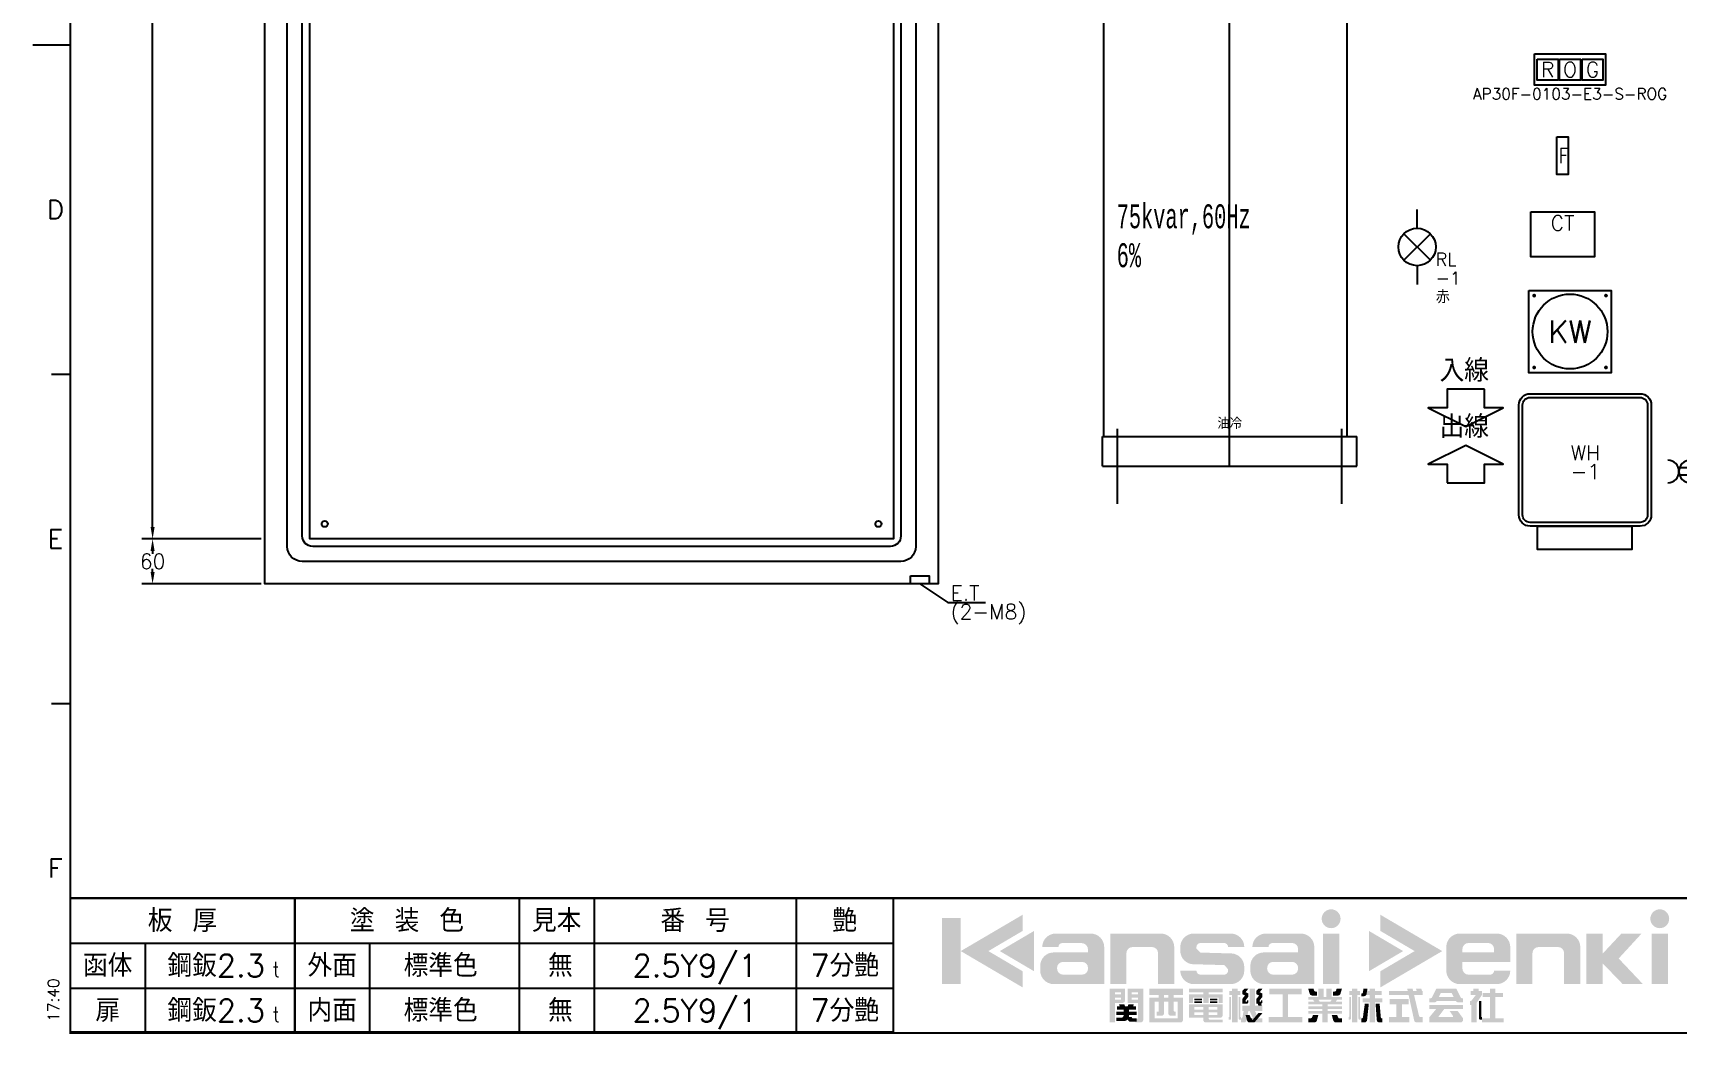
# Model space of a CAD drawing. Extents: x 150 to 4002, y -2 to 2690.
# Drawn here: x 150 to 2348, y -2 to 1336 of the extents above; entities that cross this region are included whole.
import ezdxf
from ezdxf.enums import TextEntityAlignment as Align
from ezdxf.lldxf.tags import DXFTag

# ---------------------------------------------------------------- set-up
doc = ezdxf.new("R2010")
doc.units = 0
doc.header["$LTSCALE"] = 55
for name, color, linetype in [('S1', 4, 'Continuous'), ('SHEET', 4, 'Continuous'), ('ZOKU1', 3, 'Continuous')]:
    doc.layers.add(name, color=color, linetype=linetype)
doc.styles.add('H2', font='TXT', dxfattribs={"height": 20, "bigfont": 'BIGFONT'})
doc.styles.add('M0', font='TXT', dxfattribs={"bigfont": 'BIGFONT'})
doc.styles.get("Standard").update_dxf_attribs({"font": 'TXT', "height": 40, "bigfont": 'BIGFONT'})
doc.styles.add('STANDARD1', font='MONOTXT', dxfattribs={"bigfont": 'BIGFONT'})
tags = doc.linetypes.add('DASHDOT', pattern=[25.4, 12.7, -6.35, 0, -6.35]).pattern_tags.tags
tags[10:11] = [DXFTag(74, 4), DXFTag(75, 0), DXFTag(340, '0'), DXFTag(46, 1.0), DXFTag(50, 0.0), DXFTag(44, 0.0), DXFTag(45, 0.0)]
tags[8:9] = [DXFTag(74, 4), DXFTag(75, 0), DXFTag(340, '0'), DXFTag(46, 1.0), DXFTag(50, 0.0), DXFTag(44, 0.0), DXFTag(45, 0.0)]
tags[6:7] = [DXFTag(74, 4), DXFTag(75, 0), DXFTag(340, '0'), DXFTag(46, 1.0), DXFTag(50, 0.0), DXFTag(44, 0.0), DXFTag(45, 0.0)]
tags[4:5] = [DXFTag(74, 4), DXFTag(75, 0), DXFTag(340, '0'), DXFTag(46, 1.0), DXFTag(50, 0.0), DXFTag(44, 0.0), DXFTag(45, 0.0)]
tags = doc.linetypes.add('DASHED', pattern=[0.4, 0.2, -0.2]).pattern_tags.tags
tags[6:7] = [DXFTag(74, 4), DXFTag(75, 0), DXFTag(340, '0'), DXFTag(46, 1.0), DXFTag(50, 0.0), DXFTag(44, 0.0), DXFTag(45, 0.0)]
tags[4:5] = [DXFTag(74, 4), DXFTag(75, 0), DXFTag(340, '0'), DXFTag(46, 1.0), DXFTag(50, 0.0), DXFTag(44, 0.0), DXFTag(45, 0.0)]
doc.dimstyles.get("Standard").update_dxf_attribs({"dimscale": 80, "dimtxt": 0.25, "dimasz": 0.2, "dimexe": 0.18, "dimexo": 0.0625, "dimgap": 0, "dimtad": 0, "dimtih": 1, "dimtoh": 1, "dimdec": 0, "dimzin": 0, "dimdsep": 46, "dimtxsty": 'Standard', "dimcen": 0.09, "dimclrt": 2, "dimadec": 0, "dimazin": 0, "dimtfac": 1, "dimtdec": 0, "dimtofl": 0, "dimtmove": 2, "dimatfit": 3, "dimfxl": 1, "dimtolj": 1, "dimtzin": 0, "dimarcsym": 0})

# ---------------------------------------------------------------- blocks, each defined once
blk = doc.blocks.new('A3W')
at = {"layer": 'SHEET', "color": 3, "linetype": 'Continuous', "style": 'M0'}
for tag, height, p in [('ZW7', 25, (2650, 135)), ('ZW4', 30, (2975, 135)), ('ZW8', 30, (2650, 75)), ('ZW5', 30, (2975, 75)), ('ZW6', 30, (2975, 15)), ('ZW9', 20, (2650, 15))]:
    blk.add_attdef(tag, text='', height=height, dxfattribs=at).set_placement(p, align=Align.CENTER)
for tag, p, height in [('ZW1', (3220, 135), 30), ('ZW2', (3220, 75), 30), ('ZW3', (3220, 15), 30), ('ZW10', (3815, 15), 25), ('ZW11', (3915, 15), 25)]:
    blk.add_attdef(tag, p, '', height=height, dxfattribs=at)
blk.add_attdef('ZW12', (185, 15), '', height=15, rotation=90, dxfattribs=at)
blk = doc.blocks.new('KD-ROGO')
at = {"layer": 'SHEET', "linetype": 'Continuous'}
h = blk.add_hatch(color=171, dxfattribs=at)
h.paths.add_polyline_path([(27, 138), (27, 63), (51, 63), (51, 138)])
edge = h.paths.add_edge_path()
edge.add_arc((39, 160), 14, 0, 360)
h = blk.add_hatch(color=171, dxfattribs=at)
h.paths.add_polyline_path([(515, 138), (515, 63), (539, 63), (539, 138)])
edge = h.paths.add_edge_path()
edge.add_arc((527, 160), 14, 0, 360)
for color, points in [(171, [(-539, 161), (-511, 161), (-511, 63), (-539, 63)]), (171, [(-419, 166), (-419, 142), (-470, 112), (-419, 82), (-419, 58), (-511, 112)]), (171, [(112, 166), (112, 142), (163, 112), (112, 82), (112, 58), (204, 112)]), (171, [(418, 138), (442, 138), (442, 108), (470, 138), (500, 138), (466, 101), (502, 63), (472, 63), (442, 94), (442, 63), (418, 63)]), (40, [(-172, 56), (-122, 56), (-122, 51), (-143, 51), (-143, 48), (-122, 48), (-122, 35), (-128, 35), (-128, 43), (-143, 43), (-143, 35), (-151, 35), (-151, 43), (-166, 43), (-166, 35), (-172, 35), (-172, 48), (-151, 48), (-151, 51), (-172, 51)]), (40, [(-108, 56), (-100, 56), (-100, 53), (-96, 53), (-96, 47), (-100, 47), (-100, 6), (-108, 6), (-108, 47), (-112, 47), (-112, 53), (-108, 53)]), (40, [(-5, 56), (-5, 48), (-25, 48), (-25, 14), (-4, 14), (-4, 6), (-54, 6), (-54, 14), (-33, 14), (-33, 48), (-53, 48), (-53, 56)]), (40, [(70, 56), (78, 56), (78, 53), (82, 53), (82, 47), (78, 47), (78, 6), (70, 6), (70, 47), (66, 47), (66, 53), (70, 53)]), (40, [(96, 56), (104, 56), (104, 53), (114, 53), (114, 47), (104, 47), (104, 42), (115, 42), (115, 36), (104, 36), (104, 6), (96, 6), (96, 36), (86, 36), (86, 42), (96, 42), (96, 47), (87, 47), (87, 53), (96, 53)]), (40, [(125, 53), (166, 53), (165, 56), (173, 56), (174, 53), (175, 53), (175, 47), (125, 47)]), (40, [(250, 56), (258, 56), (258, 53), (263, 53), (263, 47), (255, 35), (255, 6), (247, 6), (247, 32), (245, 32), (245, 38), (247, 38), (254, 47), (246, 47), (246, 53), (250, 53)]), (40, [(275, 56), (283, 56), (283, 50), (294, 50), (294, 44), (283, 44), (283, 12), (295, 12), (295, 6), (263, 6), (263, 12), (275, 12), (275, 44), (264, 44), (264, 50), (275, 50)]), (40, [(-276, 33), (-275, 30), (-279, 30), (-279, 25), (-269, 25), (-269, 22), (-280, 22), (-280, 17), (-269, 17, -0.414214), (-273, 13), (-280, 13), (-280, 8), (-269, 8, 0.414214), (-261, 16), (-261, 17), (-250, 17), (-250, 22), (-261, 22), (-261, 25), (-251, 25), (-251, 30), (-255, 30), (-254, 33), (-262, 33), (-263, 30), (-267, 30), (-268, 33)]), (40, [(-70, 34), (-65, 34), (-64, 31), (-69, 31)]), (40, [(154, 41), (154, 33), (144, 33), (144, 14), (155, 14), (155, 6), (125, 6), (125, 14), (136, 14), (136, 33), (126, 33), (126, 41)]), (40, [(194, 44), (226, 44), (226, 38), (194, 38)]), (40, [(-265, 14), (-262.2, 9, 0.269143), (-258.7, 7), (-250, 7), (-250, 12), (-255, 12, -0.414214), (-257, 14)]), (40, [(-63, 20), (-75, 6), (-81, 6), (-69, 20)])]:
    blk.add_hatch(color=color, dxfattribs=at).paths.add_polyline_path(points)
h = blk.add_hatch(color=171, dxfattribs=at)
edge = h.paths.add_edge_path()
edge.add_arc((-370, 118), 20, 90, 180, ccw=False)
edge.add_line((-370, 138), (-318, 138))
edge.add_arc((-318, 118), 20, 0, 90, ccw=False)
edge.add_line((-298, 118), (-298, 63))
edge.add_line((-298, 63), (-373, 63))
edge.add_arc((-373, 83), 20, 180, 270, ccw=False)
edge.add_line((-393, 83), (-393, 90))
edge.add_arc((-373, 90), 20, 90, 180, ccw=False)
edge.add_line((-373, 110), (-322, 110))
edge.add_line((-322, 110), (-322, 114))
edge.add_arc((-332, 114), 10, 0, 90)
edge.add_line((-332, 124), (-360, 124))
edge.add_arc((-360, 118), 6, 90, 180)
edge.add_line((-366, 118), (-390, 118))
edge = h.paths.add_edge_path(flags=16)
edge.add_line((-368, 87), (-368, 86))
edge.add_arc((-359, 86), 9, 180, 270)
edge.add_line((-359, 77), (-331, 77))
edge.add_arc((-331, 86), 9, 270, 360)
edge.add_line((-322, 86), (-322, 87))
edge.add_arc((-331, 87), 9, 0, 90)
edge.add_line((-331, 96), (-359, 96))
edge.add_arc((-359, 87), 9, 90, 180)
h = blk.add_hatch(color=171, dxfattribs=at)
edge = h.paths.add_edge_path()
edge.add_line((-289, 138), (-214, 138))
edge.add_arc((-214, 118), 20, 0, 90, ccw=False)
edge.add_line((-194, 118), (-194, 63))
edge.add_line((-194, 63), (-218, 63))
edge.add_line((-218, 63), (-218, 109))
edge.add_arc((-227, 109), 9, 0, 90)
edge.add_line((-227, 118), (-256, 118))
edge.add_arc((-256, 109), 9, 90, 180)
edge.add_line((-265, 109), (-265, 63))
edge.add_line((-265, 63), (-289, 63))
edge.add_line((-289, 63), (-289, 138))
h = blk.add_hatch(color=171, dxfattribs=at)
edge = h.paths.add_edge_path()
edge.add_line((-110, 138), (-165, 138))
edge.add_arc((-165, 118), 20, 90, 180)
edge.add_line((-185, 118), (-185, 112.4))
edge.add_arc((-165, 112.4), 20, 180, 268.3865)
edge.add_line((-165.6, 92.5), (-119.8, 91.2))
edge.add_arc((-120, 85.2), 6, 0, 88.3865, ccw=False)
edge.add_line((-114, 85.2), (-114, 83))
edge.add_arc((-120, 83), 6, 270, 360, ccw=False)
edge.add_line((-120, 77), (-155, 77))
edge.add_arc((-155, 83), 6, 180, 270, ccw=False)
edge.add_line((-161, 83), (-185, 83))
edge.add_arc((-165, 83), 20, 180, 270)
edge.add_line((-165, 63), (-110, 63))
edge.add_arc((-110, 83), 20, 270, 360)
edge.add_line((-90, 83), (-90, 88.6))
edge.add_arc((-110, 88.6), 20, 0, 88.3865)
edge.add_line((-109.4, 108.5), (-155.2, 109.8))
edge.add_arc((-155, 115.8), 6, 180, 268.3865, ccw=False)
edge.add_line((-161, 115.8), (-161, 118))
edge.add_arc((-155, 118), 6, 90, 180, ccw=False)
edge.add_line((-155, 124), (-120, 124))
edge.add_arc((-120, 118), 6, 0, 90, ccw=False)
edge.add_line((-114, 118), (-90, 118))
edge.add_arc((-110, 118), 20, 0, 90)
h = blk.add_hatch(color=171, dxfattribs=at)
edge = h.paths.add_edge_path()
edge.add_arc((-58, 118), 20, 90, 180, ccw=False)
edge.add_line((-58, 138), (-6, 138))
edge.add_arc((-6, 118), 20, 0, 90, ccw=False)
edge.add_line((14, 118), (14, 63))
edge.add_line((14, 63), (-61, 63))
edge.add_arc((-61, 83), 20, 180, 270, ccw=False)
edge.add_line((-81, 83), (-81, 90))
edge.add_arc((-61, 90), 20, 90, 180, ccw=False)
edge.add_line((-61, 110), (-10, 110))
edge.add_line((-10, 110), (-10, 115))
edge.add_arc((-19, 115), 9, 0, 90)
edge.add_line((-19, 124), (-48, 124))
edge.add_arc((-48, 118), 6, 90, 180)
edge.add_line((-54, 118), (-78, 118))
edge = h.paths.add_edge_path(flags=16)
edge.add_line((-56, 87), (-56, 86))
edge.add_arc((-47, 86), 9, 180, 270)
edge.add_line((-47, 77), (-19, 77))
edge.add_arc((-19, 86), 9, 270, 360)
edge.add_line((-10, 86), (-10, 87))
edge.add_arc((-19, 87), 9, 0, 90)
edge.add_line((-19, 96), (-47, 96))
edge.add_arc((-47, 87), 9, 90, 180)
h = blk.add_hatch(color=171, dxfattribs=at)
edge = h.paths.add_edge_path()
edge.add_arc((285, 83), 20, 270, 360, ccw=False)
edge.add_line((285, 63), (230, 63))
edge.add_arc((230, 83), 20, 180, 270, ccw=False)
edge.add_line((210, 83), (210, 118))
edge.add_arc((230, 118), 20, 90, 180, ccw=False)
edge.add_line((230, 138), (285, 138))
edge.add_arc((285, 118), 20, 0, 90, ccw=False)
edge.add_line((305, 118), (305, 96))
edge.add_line((305, 96), (234, 96))
edge.add_line((234, 96), (234, 86))
edge.add_arc((243, 86), 9, 180, 270)
edge.add_line((243, 77), (275, 77))
edge.add_arc((275, 83), 6, 270, 360)
edge.add_line((281, 83), (305, 83))
edge = h.paths.add_edge_path(flags=16)
edge.add_line((281, 110), (281, 115))
edge.add_arc((272, 115), 9, 0, 90)
edge.add_line((272, 124), (243, 124))
edge.add_arc((243, 115), 9, 90, 180)
edge.add_line((234, 115), (234, 110))
edge.add_line((234, 110), (281, 110))
h = blk.add_hatch(color=171, dxfattribs=at)
edge = h.paths.add_edge_path()
edge.add_line((314, 138), (389, 138))
edge.add_arc((389, 118), 20, 0, 90, ccw=False)
edge.add_line((409, 118), (409, 63))
edge.add_line((409, 63), (385, 63))
edge.add_line((385, 63), (385, 109))
edge.add_arc((376, 109), 9, 0, 90)
edge.add_line((376, 118), (347, 118))
edge.add_arc((347, 109), 9, 90, 180)
edge.add_line((338, 109), (338, 63))
edge.add_line((338, 63), (314, 63))
edge.add_line((314, 63), (314, 138))
h = blk.add_hatch(color=40, dxfattribs=at)
h.paths.add_polyline_path([(-273, 51), (-273, 48), (-282, 48), (-282, 51)], flags=16)
h.paths.add_polyline_path([(-273, 43), (-273, 40), (-282, 40), (-282, 43)], flags=16)
edge = h.paths.add_edge_path()
edge.add_line((-290, 56), (-290, 6))
edge.add_line((-290, 6), (-282, 6))
edge.add_line((-282, 6), (-282, 35))
edge.add_line((-282, 35), (-271, 35))
edge.add_arc((-271, 39), 4, 270, 360)
edge.add_line((-267, 39), (-267, 56))
edge.add_line((-267, 56), (-290, 56))
h = blk.add_hatch(color=40, dxfattribs=at)
h.paths.add_polyline_path([(-257, 43), (-257, 40), (-248, 40), (-248, 43)], flags=16)
h.paths.add_polyline_path([(-257, 51), (-257, 48), (-248, 48), (-248, 51)], flags=16)
edge = h.paths.add_edge_path()
edge.add_line((-240, 56), (-240, 10))
edge.add_arc((-244, 10), 4, 270, 360, ccw=False)
edge.add_line((-244, 6), (-252, 6))
edge.add_line((-252, 6), (-252, 11))
edge.add_line((-252, 11), (-250, 11))
edge.add_arc((-250, 13), 2, 270, 360)
edge.add_line((-248, 13), (-248, 35))
edge.add_line((-248, 35), (-263, 35))
edge.add_line((-263, 35), (-263, 56))
edge.add_line((-263, 56), (-240, 56))
h = blk.add_hatch(color=40, dxfattribs=at)
edge = h.paths.add_edge_path(flags=16)
edge.add_line((-217, 37), (-217, 22))
edge.add_line((-217, 22), (-220, 22))
edge.add_line((-220, 22), (-220, 16))
edge.add_line((-220, 16), (-213, 16))
edge.add_arc((-213, 20), 4, 270, 360)
edge.add_line((-209, 20), (-209, 37))
edge.add_line((-209, 37), (-203, 37))
edge.add_line((-203, 37), (-203, 20))
edge.add_arc((-199, 20), 4, 180, 270)
edge.add_line((-199, 16), (-192, 16))
edge.add_line((-192, 16), (-192, 22))
edge.add_line((-192, 22), (-193, 22))
edge.add_arc((-193, 24), 2, 180, 270, ccw=False)
edge.add_line((-195, 24), (-195, 37))
edge.add_line((-195, 37), (-189, 37))
edge.add_line((-189, 37), (-189, 12))
edge.add_line((-189, 12), (-223, 12))
edge.add_line((-223, 12), (-223, 37))
edge.add_line((-223, 37), (-217, 37))
edge = h.paths.add_edge_path()
edge.add_line((-231, 56), (-181, 56))
edge.add_line((-181, 56), (-181, 47))
edge.add_line((-181, 47), (-195, 47))
edge.add_line((-195, 47), (-195, 43))
edge.add_line((-195, 43), (-181, 43))
edge.add_line((-181, 43), (-181, 10))
edge.add_arc((-185, 10), 4, 270, 360, ccw=False)
edge.add_line((-185, 6), (-231, 6))
edge.add_line((-231, 6), (-231, 43))
edge.add_line((-231, 43), (-217, 43))
edge.add_line((-217, 43), (-217, 47))
edge.add_line((-217, 47), (-231, 47))
edge.add_line((-231, 47), (-231, 56))
h.paths.add_polyline_path([(-209, 47), (-203, 47), (-203, 43), (-209, 43)], flags=17)
h = blk.add_hatch(color=40, dxfattribs=at)
edge = h.paths.add_edge_path()
edge.add_line((-74, 56), (-74, 31))
edge.add_line((-74, 31), (-63, 31))
edge.add_line((-63, 31), (-63, 23))
edge.add_line((-63, 23), (-74, 23))
edge.add_line((-74, 23), (-69.5, 13.2))
edge.add_arc((-67.7, 14), 2, 204.444, 270)
edge.add_line((-67.7, 12), (-63, 12))
edge.add_line((-63, 12), (-63, 6))
edge.add_line((-63, 6), (-71.5, 6))
edge.add_arc((-71.5, 10), 4, 205.2011, 270, ccw=False)
edge.add_line((-75.1, 8.3), (-82, 23))
edge.add_line((-82, 23), (-84, 23))
edge.add_line((-84, 23), (-86.4, 9.3))
edge.add_arc((-90.4, 10), 4, 270, 349.992, ccw=False)
edge.add_line((-90.4, 6), (-95, 6))
edge.add_line((-95, 6), (-95, 12))
edge.add_line((-95, 12), (-94.7, 12))
edge.add_arc((-94.7, 14), 2, 270, 349.6952)
edge.add_line((-92.7, 13.6), (-91, 23))
edge.add_line((-91, 23), (-93, 23))
edge.add_line((-93, 23), (-93, 31))
edge.add_line((-93, 31), (-82, 31))
edge.add_line((-82, 31), (-82, 56))
edge.add_line((-82, 56), (-74, 56))
h = blk.add_hatch(color=40, dxfattribs=at)
edge = h.paths.add_edge_path()
edge.add_line((-90, 56), (-93, 53))
edge.add_line((-93, 53), (-93, 48))
edge.add_line((-93, 48), (-89, 46))
edge.add_line((-89, 46), (-93, 41))
edge.add_line((-93, 41), (-93, 34))
edge.add_line((-93, 34), (-86, 34))
edge.add_arc((-86, 36), 2, 270, 360)
edge.add_line((-84, 36), (-84, 39))
edge.add_line((-84, 39), (-86, 39))
edge.add_line((-86, 39), (-86, 37))
edge.add_line((-86, 37), (-88, 37))
edge.add_line((-88, 37), (-88, 39))
edge.add_line((-88, 39), (-84, 44))
edge.add_line((-84, 44), (-84, 49))
edge.add_line((-84, 49), (-88, 51))
edge.add_line((-88, 51), (-84, 56))
edge.add_line((-84, 56), (-90, 56))
h = blk.add_hatch(color=40, dxfattribs=at)
edge = h.paths.add_edge_path()
edge.add_line((-69, 56), (-72, 53))
edge.add_line((-72, 53), (-72, 48))
edge.add_line((-72, 48), (-68, 46))
edge.add_line((-68, 46), (-72, 41))
edge.add_line((-72, 41), (-72, 34))
edge.add_line((-72, 34), (-65, 34))
edge.add_arc((-65, 36), 2, 270, 360)
edge.add_line((-63, 36), (-63, 39))
edge.add_line((-63, 39), (-65, 39))
edge.add_line((-65, 39), (-65, 37))
edge.add_line((-65, 37), (-67, 37))
edge.add_line((-67, 37), (-67, 39))
edge.add_line((-67, 39), (-63, 44))
edge.add_line((-63, 44), (-63, 49))
edge.add_line((-63, 49), (-67, 51))
edge.add_line((-67, 51), (-63, 56))
edge.add_line((-63, 56), (-69, 56))
h = blk.add_hatch(color=40, dxfattribs=at)
h.paths.add_polyline_path([(20, 40), (40, 40), (38, 37), (22, 37)], flags=17)
h.paths.add_polyline_path([(32, 56), (40, 56), (40, 44), (55, 44), (55, 40), (48, 40), (46, 37), (55, 37), (55, 33), (34, 33), (34, 30), (55, 30), (55, 26), (34, 26), (34, 23), (55, 23), (55, 19), (34, 19), (34, 6), (26, 6), (26, 19), (5, 19), (5, 23), (26, 23), (26, 26), (5, 26), (5, 30), (26, 30), (26, 33), (5, 33), (5, 37), (14, 37), (12, 40), (5, 40), (5, 44), (20, 44), (20, 56), (28, 56), (28, 44), (32, 44)])
h = blk.add_hatch(color=40, dxfattribs=at)
edge = h.paths.add_edge_path()
edge.add_line((5, 56), (7.1, 48.9))
edge.add_arc((11, 50), 4, 196.6992, 270)
edge.add_line((11, 46), (18, 46))
edge.add_line((18, 46), (18, 52))
edge.add_line((18, 52), (15.6, 52))
edge.add_arc((15.6, 54), 2, 194.0362, 270, ccw=False)
edge.add_line((13.6, 53.5), (13, 56))
edge.add_line((13, 56), (5, 56))
h = blk.add_hatch(color=40, dxfattribs=at)
edge = h.paths.add_edge_path()
edge.add_line((55, 56), (52.9, 48.9))
edge.add_arc((49, 50), 4, 270, 343.3008, ccw=False)
edge.add_line((49, 46), (42, 46))
edge.add_line((42, 46), (42, 52))
edge.add_line((42, 52), (44.4, 52))
edge.add_arc((44.4, 54), 2, 270, 345.9638)
edge.add_line((46.4, 53.5), (47, 56))
edge.add_line((47, 56), (55, 56))
h = blk.add_hatch(color=40, dxfattribs=at)
edge = h.paths.add_edge_path()
edge.add_line((87, 56), (93, 56))
edge.add_line((93, 56), (91.6, 48.3))
edge.add_arc((87.7, 49), 4, 270, 349.6952, ccw=False)
edge.add_line((87.7, 45), (84, 45))
edge.add_line((84, 45), (84, 49))
edge.add_line((84, 49), (84.3, 49))
edge.add_arc((84.3, 51), 2, 270, 351.8699)
edge.add_line((86.2, 50.7), (87, 56))
h = blk.add_hatch(color=40, dxfattribs=at)
edge = h.paths.add_edge_path()
edge.add_line((152, 56), (160, 56))
edge.add_line((160, 56), (169.6, 15.5))
edge.add_arc((171.6, 16), 2, 193.3925, 270)
edge.add_line((171.6, 14), (175, 14))
edge.add_line((175, 14), (175, 6))
edge.add_line((175, 6), (166.2, 6))
edge.add_arc((166.2, 10), 4, 192.4074, 270, ccw=False)
edge.add_line((162.3, 9.1), (152, 56))
h = blk.add_hatch(color=40, dxfattribs=at)
edge = h.paths.add_edge_path()
edge.add_line((195, 56), (225, 56))
edge.add_line((225, 56), (231.4, 43.1))
edge.add_arc((233.2, 44), 2, 206.5651, 270)
edge.add_line((233.2, 42), (235, 42))
edge.add_line((235, 42), (235, 36))
edge.add_line((235, 36), (227.5, 36))
edge.add_arc((227.5, 40), 4, 206.5651, 270, ccw=False)
edge.add_line((223.9, 38.2), (218, 50))
edge.add_line((218, 50), (202, 50))
edge.add_line((202, 50), (196.1, 38.2))
edge.add_arc((192.5, 40), 4, 270, 333.4349, ccw=False)
edge.add_line((192.5, 36), (185, 36))
edge.add_line((185, 36), (185, 42))
edge.add_line((185, 42), (186.8, 42))
edge.add_arc((186.8, 44), 2, 270, 333.4349)
edge.add_line((188.6, 43.1), (195, 56))
h = blk.add_hatch(color=40, dxfattribs=at)
h.paths.add_polyline_path([(-164, 17), (-164, 21), (-151, 21), (-151, 17)], flags=16)
h.paths.add_polyline_path([(-130, 17), (-130, 21), (-143, 21), (-143, 17)], flags=16)
edge = h.paths.add_edge_path()
edge.add_line((-172, 33), (-122, 33))
edge.add_line((-122, 33), (-122, 17))
edge.add_arc((-126, 17), 4, 270, 360, ccw=False)
edge.add_line((-126, 13), (-143, 13))
edge.add_line((-143, 13), (-143, 12))
edge.add_arc((-141, 12), 2, 180, 270)
edge.add_line((-141, 10), (-122, 10))
edge.add_line((-122, 10), (-122, 6))
edge.add_line((-122, 6), (-147, 6))
edge.add_arc((-147, 10), 4, 180, 270, ccw=False)
edge.add_line((-151, 10), (-151, 13))
edge.add_line((-151, 13), (-172, 13))
edge.add_line((-172, 13), (-172, 33))
h.paths.add_polyline_path([(-164, 29), (-164, 25), (-151, 25), (-151, 29)], flags=16)
h.paths.add_polyline_path([(-130, 29), (-130, 25), (-143, 25), (-143, 29)], flags=16)
h = blk.add_hatch(color=40, dxfattribs=at)
h.paths.add_polyline_path([(-153, 41.5), (-153, 39), (-164, 39), (-164, 41.5)])
h.paths.add_polyline_path([(-153, 37.5), (-153, 35), (-164, 35), (-164, 37.5)])
h = blk.add_hatch(color=40, dxfattribs=at)
h.paths.add_polyline_path([(-141, 41.5), (-141, 39), (-130, 39), (-130, 41.5)])
h.paths.add_polyline_path([(-141, 37.5), (-141, 35), (-130, 35), (-130, 37.5)])
h = blk.add_hatch(color=40, dxfattribs=at)
edge = h.paths.add_edge_path()
edge.add_line((-112, 44), (-112, 15))
edge.add_arc((-113, 15), 1, 270, 360, ccw=False)
edge.add_line((-113, 14), (-113, 10))
edge.add_line((-113, 10), (-111.5, 10))
edge.add_arc((-111.5, 12), 2, 270, 360)
edge.add_line((-109.5, 12), (-109.5, 44))
edge.add_line((-109.5, 44), (-112, 44))
h = blk.add_hatch(color=40, dxfattribs=at)
edge = h.paths.add_edge_path()
edge.add_line((-96, 44), (-96, 15))
edge.add_arc((-95, 15), 1, 180, 270)
edge.add_line((-95, 14), (-95, 10))
edge.add_line((-95, 10), (-96.5, 10))
edge.add_arc((-96.5, 12), 2, 180, 270, ccw=False)
edge.add_line((-98.5, 12), (-98.5, 44))
edge.add_line((-98.5, 44), (-96, 44))
h = blk.add_hatch(color=40, dxfattribs=at)
edge = h.paths.add_edge_path()
edge.add_line((66, 44), (66, 15))
edge.add_arc((65, 15), 1, 270, 360, ccw=False)
edge.add_line((65, 14), (65, 10))
edge.add_line((65, 10), (66.5, 10))
edge.add_arc((66.5, 12), 2, 270, 360)
edge.add_line((68.5, 12), (68.5, 44))
edge.add_line((68.5, 44), (66, 44))
h = blk.add_hatch(color=40, dxfattribs=at)
edge = h.paths.add_edge_path()
edge.add_line((82, 44), (82, 15))
edge.add_arc((83, 15), 1, 180, 270)
edge.add_line((83, 14), (83, 10))
edge.add_line((83, 10), (81.5, 10))
edge.add_arc((81.5, 12), 2, 180, 270, ccw=False)
edge.add_line((79.5, 12), (79.5, 44))
edge.add_line((79.5, 44), (82, 44))
h = blk.add_hatch(color=40, dxfattribs=at)
edge = h.paths.add_edge_path()
edge.add_line((89, 34), (95, 34))
edge.add_line((95, 34), (92.4, 9.6))
edge.add_arc((88.4, 10), 4, 270, 353.8845, ccw=False)
edge.add_line((88.4, 6), (84, 6))
edge.add_line((84, 6), (84, 12))
edge.add_line((84, 12), (84.3, 12))
edge.add_arc((84.3, 14), 2, 270, 352.2348)
edge.add_line((86.2, 13.7), (89, 34))
h = blk.add_hatch(color=40, dxfattribs=at)
edge = h.paths.add_edge_path()
edge.add_line((111, 34), (105, 34))
edge.add_line((105, 34), (106.7, 9.7))
edge.add_arc((110.7, 10), 4, 184.0856, 270)
edge.add_line((110.7, 6), (115, 6))
edge.add_line((115, 6), (115, 12))
edge.add_line((115, 12), (114.8, 12))
edge.add_arc((114.8, 14), 2, 185.1944, 270, ccw=False)
edge.add_line((112.8, 13.8), (111, 34))
h = blk.add_hatch(color=40, dxfattribs=at)
edge = h.paths.add_edge_path()
edge.add_line((185, 32), (235, 32))
edge.add_line((235, 32), (235, 26))
edge.add_line((235, 26), (207, 26))
edge.add_line((207, 26), (198, 14))
edge.add_line((198, 14), (219.1, 14))
edge.add_arc((219.1, 15), 1, 270, 393.6901)
edge.add_line((220, 15.6), (215, 23))
edge.add_line((215, 23), (227, 23))
edge.add_line((227, 23), (235, 12))
edge.add_line((235, 12), (235, 10))
edge.add_arc((231, 10), 4, 270, 360, ccw=False)
edge.add_line((231, 6), (185, 6))
edge.add_line((185, 6), (185, 14))
edge.add_line((185, 14), (195, 26))
edge.add_line((195, 26), (185, 26))
edge.add_line((185, 26), (185, 32))
h = blk.add_hatch(color=40, dxfattribs=at)
edge = h.paths.add_edge_path()
edge.add_line((262, 38), (262, 15))
edge.add_arc((263, 15), 1, 180, 270)
edge.add_line((263, 14), (263, 10))
edge.add_line((263, 10), (260.5, 10))
edge.add_arc((260.5, 12), 2, 180, 270, ccw=False)
edge.add_line((258.5, 12), (258.5, 38))
edge.add_line((258.5, 38), (262, 38))
h = blk.add_hatch(color=40, dxfattribs=at)
edge = h.paths.add_edge_path()
edge.add_line((-88, 17), (-82, 17))
edge.add_line((-82, 17), (-80.5, 13.3))
edge.add_arc((-78.6, 14), 2, 201.8014, 270)
edge.add_line((-78.6, 12), (-78, 12))
edge.add_line((-78, 12), (-78, 6))
edge.add_line((-78, 6), (-81.9, 6))
edge.add_arc((-81.9, 10), 4, 195.2551, 270, ccw=False)
edge.add_line((-85.8, 8.9), (-88, 17))
h = blk.add_hatch(color=40, dxfattribs=at)
edge = h.paths.add_edge_path()
edge.add_line((20, 17), (12, 17))
edge.add_line((12, 17), (10.5, 13.3))
edge.add_arc((8.6, 14), 2, 270, 338.1986, ccw=False)
edge.add_line((8.6, 12), (5, 12))
edge.add_line((5, 12), (5, 6))
edge.add_line((5, 6), (13.9, 6))
edge.add_arc((13.9, 10), 4, 270, 344.7449)
edge.add_line((17.8, 8.9), (20, 17))
h = blk.add_hatch(color=40, dxfattribs=at)
edge = h.paths.add_edge_path()
edge.add_line((40, 17), (48, 17))
edge.add_line((48, 17), (49.5, 13.3))
edge.add_arc((51.4, 14), 2, 201.8014, 270)
edge.add_line((51.4, 12), (55, 12))
edge.add_line((55, 12), (55, 6))
edge.add_line((55, 6), (46.1, 6))
edge.add_arc((46.1, 10), 4, 195.2551, 270, ccw=False)
edge.add_line((42.2, 8.9), (40, 17))
at = {"layer": 'SHEET', "color": 1, "linetype": 'Continuous'}
for points in [[(-402, 142), (-402, 82), (-453, 112)], [(95, 142), (95, 82), (146, 112)]]:
    blk.add_solid(points, dxfattribs=at)
blk = doc.blocks.new('A3B')
at = {"layer": 'SHEET', "linetype": 'Continuous', "const_width": 3}
blk.add_lwpolyline([(200, 0), (200, 2640), (4000, 2640), (4000, 0)], close=True, dxfattribs=at)
blk.add_lwpolyline([(200, 2640), (200, 0)], dxfattribs=at)
at = {"layer": 'SHEET', "linetype": 'Continuous'}
for points in [[(150, 1320), (200, 1320)], [(175, 880), (200, 880)], [(175, 440), (200, 440)]]:
    blk.add_lwpolyline(points, dxfattribs=at)
at = {"layer": 'SHEET', "color": 4, "linetype": 'Continuous', "const_width": 3}
blk.add_lwpolyline([(4000, 180), (1300, 180), (1300, 0)], dxfattribs=at)
at = {"layer": 'SHEET', "color": 4, "linetype": 'Continuous', "xscale": 0.9, "yscale": 0.9, "zscale": 0.9}
blk.add_blockref('KD-ROGO', (1850, 8.6), dxfattribs=at)
at = {"layer": 'SHEET', "color": 2, "linetype": 'Continuous', "style": 'M0'}
for s, p in [('D', (180, 1087.5)), ('E', (180, 647.5)), ('F', (180, 207.5))]:
    blk.add_text(s, height=25, dxfattribs=at).set_placement(p, align=Align.CENTER)
blk = doc.blocks.new('ET1RR')
at = {"color": 2, "linetype": 'Continuous'}
for points in [[(0, 0), (0, 10.8)], [(0, 10.8), (24.9, 10.8), (24.9, 0)]]:
    blk.add_lwpolyline(points, dxfattribs=at)
at = {"color": 4, "linetype": 'Continuous'}
blk.add_lwpolyline([(12.5, 0), (50, -25), (100, -25)], dxfattribs=at)
at = {"color": 2, "linetype": 'Continuous', "style": 'H2'}
for s, p in [('E.T', (53.5, -22.3)), ('(2-M8)', (53.5, -47.3))]:
    blk.add_text(s, height=20, dxfattribs=at).set_placement(p)
blk = doc.blocks.new('*D18')
at = {"layer": 'DEFPOINTS', "color": 0, "linetype": 'Continuous'}
for p in [(460, 2340), (310, 660), (460, 660)]:
    blk.add_point(p, dxfattribs=at)
at = {"layer": 'S1', "color": 0, "linetype": 'Continuous', "lineweight": -2}
for p, q in [((455, 2340), (295.6, 2340)), ((310, 2324), (310, 1510)), ((310, 676), (310, 1490)), ((455, 660), (295.6, 660))]:
    blk.add_line(p, q, dxfattribs=at)
at = {"layer": 'S1', "color": 0, "linetype": 'Continuous'}
for points in [[(312.7, 2324), (307.3, 2324), (310, 2340)], [(307.3, 676), (312.7, 676), (310, 660)]]:
    blk.add_solid(points, dxfattribs=at)
at = {"layer": 'S1', "color": 2, "linetype": 'Continuous', "insert": (310, 1500), "char_height": 20, "attachment_point": 5, "style": 'M0'}
blk.add_mtext('\\A1;1680', dxfattribs=at)
blk = doc.blocks.new('*D19')
at = {"layer": 'DEFPOINTS', "color": 0, "linetype": 'Continuous'}
for p in [(460, 660), (310, 600), (460, 600)]:
    blk.add_point(p, dxfattribs=at)
at = {"layer": 'S1', "color": 0, "linetype": 'Continuous', "lineweight": -2}
for p, q in [((455, 660), (295.6, 660)), ((310, 644), (310, 640)), ((310, 616), (310, 620)), ((455, 600), (295.6, 600))]:
    blk.add_line(p, q, dxfattribs=at)
at = {"layer": 'S1', "color": 0, "linetype": 'Continuous'}
for points in [[(312.7, 644), (307.3, 644), (310, 660)], [(307.3, 616), (312.7, 616), (310, 600)]]:
    blk.add_solid(points, dxfattribs=at)
at = {"layer": 'S1', "color": 2, "linetype": 'Continuous', "insert": (310, 630), "char_height": 20, "attachment_point": 5, "style": 'M0'}
blk.add_mtext('\\A1;60', dxfattribs=at)
blk = doc.blocks.new('A3C')
at = {"layer": 'SHEET', "color": 4, "linetype": 'Continuous', "const_width": 3}
blk.add_lwpolyline([(200, 1), (200, 180), (1300, 180), (1300, 1)], close=True, dxfattribs=at)
blk.add_lwpolyline([(500, 180), (500, 1)], dxfattribs=at)
at = {"layer": 'SHEET', "color": 4, "linetype": 'Continuous'}
for points in [[(800, 180), (800, 1)], [(900, 180), (900, 1)], [(1170, 180), (1170, 1)], [(200, 120), (1300, 120)], [(300, 120), (300, 1)], [(600, 120), (600, 1)], [(200, 60), (1300, 60)]]:
    blk.add_lwpolyline(points, dxfattribs=at)
at = {"layer": 'SHEET', "color": 2, "linetype": 'Continuous', "style": 'M0'}
for s, height, p in [('板 厚', 30, (350, 135)), ('塗 装 色', 30, (650, 135)), ('見本', 30, (850, 135)), ('番 号', 30, (1035, 135)), ('艶', 30, (1235, 135)), ('函体', 30, (250, 75)), ('t', 20, (475, 75)), ('外面', 30, (550, 75)), ('扉', 30, (250, 15)), ('内面', 30, (550, 15)), ('t', 20, (475, 15))]:
    blk.add_text(s, height=height, dxfattribs=at).set_placement(p, align=Align.CENTER)
at = {"layer": 'SHEET', "color": 3, "linetype": 'Continuous', "style": 'M0'}
for tag, p in [('ZW1', (395, 75)), ('ZW3', (695, 75)), ('ZW4', (855, 75)), ('ZW5', (1035, 75)), ('ZW6', (1235, 75)), ('ZW2', (395, 15)), ('ZW7', (695, 15)), ('ZW8', (855, 15)), ('ZW9', (1035, 15)), ('ZW10', (1235, 15))]:
    blk.add_attdef(tag, text='', height=30, dxfattribs=at).set_placement(p, align=Align.CENTER)
blk = doc.blocks.new('OIL')
at = {"color": 2, "linetype": 'Continuous', "style": 'M0'}
blk.add_text('油冷', height=30, dxfattribs=at).set_placement((0, 0), align=Align.CENTER)
blk = doc.blocks.new('DSRO6075S')
at = {"color": 0, "linetype": 'DASHDOT'}
for p, q in [((-65, 861), (-65, 761)), ((65, 861), (65, 761)), ((0, 0), (0, 825)), ((-15, 811), (-115, 811)), ((115, 811), (15, 811)), ((-150, -50), (-150, 50)), ((150, -50), (150, 50))]:
    blk.add_line(p, q, dxfattribs=at)
at = {"color": 0, "linetype": 'Continuous'}
for p, q in [((-77, 785), (-77, 825)), ((-53, 825), (-77, 825)), ((-53, 825), (-53, 785)), ((77, 825), (53, 825)), ((53, 785), (53, 825)), ((77, 825), (77, 785)), ((-71.947, 785), (-100, 680)), ((-53, 785), (-77, 785)), ((-58.053, 785), (-30, 680)), ((58.053, 785), (30, 680)), ((77, 785), (53, 785)), ((71.947, 785), (100, 680)), ((-168, 40), (-168, 680)), ((-168, 680), (157, 680)), ((157, 40), (157, 680)), ((-170, 0), (-170, 40)), ((-170, 40), (170, 40)), ((170, 0), (170, 40)), ((-170, 0), (170, 0))]:
    blk.add_line(p, q, dxfattribs=at)
for centre in [(-65, 811), (65, 811)]:
    blk.add_circle(centre, 6.5, dxfattribs=at)
at = {"linetype": 'Continuous', "xscale": 0.5, "yscale": 0.5, "zscale": 0.5}
blk.add_blockref('OIL', (0, 50), dxfattribs=at)
at = {"color": 2, "linetype": 'Continuous', "style": 'STANDARD1', "width": 0.5875}
for s, p in [('75kvar,60Hz', (-150.9, 318)), ('6%', (-150.9, 266))]:
    blk.add_text(s, height=32, rotation=0.000003, dxfattribs=at).set_placement(p)
blk = doc.blocks.new('DAP303F004')
at = {"layer": 'S1', "color": 4, "linetype": 'Continuous'}
blk.add_lwpolyline([(-47.5, 21), (47.5, 21), (47.5, -21), (-47.5, -21), (-47.5, 21)], dxfattribs=at)
for points in [[(-44, 14), (-16, 14), (-16, -14), (-44, -14)], [(-14, 14), (14, 14), (14, -14), (-14, -14)], [(16, 14), (44, 14), (44, -14), (16, -14)]]:
    blk.add_lwpolyline(points, close=True, dxfattribs=at)
at = {"layer": 'ZOKU1', "color": 3, "linetype": 'Continuous', "style": 'M0'}
blk.add_attdef('T1', text='', height=15, dxfattribs=at).set_placement((0, -40), align=Align.CENTER)
blk = doc.blocks.new('DF-T')
at = {"layer": 'S1', "linetype": 'DASHED'}
blk.add_lwpolyline([(-7.5, 0), (7.5, 0), (7.5, -50), (-7.5, -50), (-7.5, 0)], close=True, dxfattribs=at)
at = {"layer": 'ZOKU1', "color": 3, "linetype": 'Continuous', "style": 'M0'}
for tag, p in [('D1', (2, -35)), ('D2', (5, -75))]:
    blk.add_attdef(tag, text='', height=20, dxfattribs=at).set_placement(p, align=Align.CENTER)
blk = doc.blocks.new('DCTMARUF001')
at = {"layer": 'S1', "color": 4, "linetype": 'DASHED'}
blk.add_lwpolyline([(-42.5, 0), (42.5, 0), (42.5, -60), (-42.5, -60)], close=True, dxfattribs=at)
at = {"layer": 'ZOKU1', "color": 3, "linetype": 'Continuous', "style": 'M0'}
for tag, p in [('D1', (0, -15)), ('D2', (0, -40))]:
    blk.add_attdef(tag, text='', height=20, dxfattribs=at).set_placement(p, align=Align.MIDDLE)
blk = doc.blocks.new('DL10NF001')
at = {"layer": 'S1', "color": 4, "linetype": 'Continuous'}
blk.add_lwpolyline([(-55, 55), (55, 55), (55, -55), (-55, -55)], close=True, dxfattribs=at)
at = {"layer": 'S1', "color": 4, "linetype": 'Continuous', "const_width": 2.5}
for points in [[(-49.25, 48, 1), (-46.75, 48, 1)], [(46.75, 48, 1), (49.25, 48, 1)], [(-49.25, -48, 1), (-46.75, -48, 1)], [(46.75, -48, 1), (49.25, -48, 1)]]:
    blk.add_lwpolyline(points, format="xyb", close=True, dxfattribs=at)
at = {"layer": 'S1', "color": 4, "linetype": 'Continuous'}
blk.add_circle((0, 0), 50, dxfattribs=at)
at = {"layer": 'ZOKU1', "color": 3, "linetype": 'Continuous', "style": 'M0'}
blk.add_attdef('D1', text='', height=30, dxfattribs=at).set_placement((0, 0), align=Align.MIDDLE)
blk = doc.blocks.new('SATC3')
at = {"layer": 'S1', "color": 4, "linetype": 'Continuous'}
for points in [[(-30, -15), (0, -75), (0, -100)], [(0, 0), (0, -25)], [(-15, -45), (-49.1, -45)], [(-10, -55), (-49.1, -55)]]:
    blk.add_lwpolyline(points, dxfattribs=at)
for centre, start, end in [((-65, -50), 270, 90), ((-35, -50), 90, 270)]:
    blk.add_arc(centre, 15, start, end, dxfattribs=at)
at = {"layer": 'ZOKU1', "color": 2, "linetype": 'Continuous', "style": 'M0'}
for tag, p in [('N1', (25, -45)), ('N2', (25, -75))]:
    blk.add_attdef(tag, p, '', height=20, dxfattribs=at)
blk = doc.blocks.new('SEN2')
at = {"layer": 'S1', "color": 2, "linetype": 'Continuous'}
blk.add_lwpolyline([(25, 50), (-25, 50), (-25, 25), (-50, 25), (0, 0), (50, 25), (25, 25), (25, 50)], dxfattribs=at)
at = {"layer": 'ZOKU1', "color": 3, "linetype": 'Continuous', "style": 'M0'}
blk.add_attdef('D', (-35, 60), '', height=30, dxfattribs=at)
blk = doc.blocks.new('SEN1')
at = {"layer": 'S1', "color": 2, "linetype": 'Continuous'}
blk.add_lwpolyline([(-25, 0), (25, 0), (25, 25), (50, 25), (0, 50), (-50, 25), (-25, 25), (-25, 0)], dxfattribs=at)
at = {"layer": 'ZOKU1', "color": 3, "linetype": 'Continuous', "style": 'M0'}
blk.add_attdef('D', (-35, 60), '', height=30, dxfattribs=at)
blk = doc.blocks.new('SPL1S')
at = {"layer": 'S1', "color": 4, "linetype": 'Continuous'}
for points in [[(0, -25), (0, 0)], [(-17.7, -32.3), (17.7, -67.7)], [(17.7, -32.3), (-17.7, -67.7)], [(0, -75), (0, -100)]]:
    blk.add_lwpolyline(points, dxfattribs=at)
blk.add_circle((0, -50), 25, dxfattribs=at)
at = {"layer": 'ZOKU1', "color": 2, "linetype": 'Continuous', "style": 'M0'}
for tag, p in [('N4', (-50, -25)), ('N6', (25, -25)), ('N1', (25, -75)), ('N2', (25, -100)), ('N3', (25, -125)), ('N5', (25, -150))]:
    blk.add_attdef(tag, p, '', height=17, dxfattribs=at)
blk = doc.blocks.new('DWH1330FF001')
at = {"color": 4, "linetype": 'Continuous'}
for points in [[(-74, 89), (73, 89, -0.414214), (88, 74), (88, -73, -0.414214), (73, -88), (-74, -88, -0.414214), (-89, -73), (-89, 74, -0.414214)], [(-74, 84), (73, 84, -0.414214), (83, 74), (83, -73, -0.414214), (73, -83), (-74, -83, -0.414214), (-84, -73), (-84, 74, -0.414214)]]:
    blk.add_lwpolyline(points, format="xyb", close=True, dxfattribs=at)
blk.add_lwpolyline([(-64, -88), (62, -88), (62, -119), (-64, -119), (-64, -88)], dxfattribs=at)
at = {"layer": 'ZOKU1', "color": 3, "linetype": 'Continuous', "style": 'M0'}
for tag, p in [('D1', (0, 0)), ('D2', (0, -25))]:
    blk.add_attdef(tag, text='', height=20, dxfattribs=at).set_placement(p, align=Align.CENTER)

msp = doc.modelspace()

# ---------------------------------------------------------------- linework, layer by layer
at = {"layer": 'S1', "color": 4, "linetype": 'Continuous'}
msp.add_lwpolyline([(460, 2400), (1360, 2400), (1360, 600), (460, 600)], close=True, dxfattribs=at)
for points in [[(510, 2370), (1310, 2370, -0.414213562), (1330, 2350), (1330, 650, -0.414213562), (1310, 630), (510, 630, -0.414213562), (490, 650), (490, 2350, -0.414213562)], [(524, 2350), (1296, 2350, -0.414213562), (1310, 2336), (1310, 664, -0.414213562), (1296, 650), (524, 650, -0.414213562), (510, 664), (510, 2336, -0.414213562)]]:
    msp.add_lwpolyline(points, format="xyb", close=True, dxfattribs=at)
at = {"layer": 'S1', "color": 2, "linetype": 'Continuous'}
msp.add_lwpolyline([(520, 2340), (1300, 2340), (1300, 660), (520, 660)], close=True, dxfattribs=at)
for centre in [(540, 680), (1280, 680)]:
    msp.add_circle(centre, 4, dxfattribs=at)

# ---------------------------------------------------------------- block references
at = {"layer": 'S1', "color": 4, "linetype": 'Continuous'}
for name, p in [('A3B', (0, 0)), ('ET1RR', (1323, 600))]:
    msp.add_blockref(name, p, dxfattribs=at)
at = {"layer": 'S1', "color": 2, "linetype": 'Continuous'}
msp.add_blockref('DSRO6075S', (1749.4427, 757.0236), dxfattribs=at)
at = {"layer": 'S1', "color": 4, "linetype": 'Continuous'}
ref = msp.add_blockref('DAP303F004', (2204.4427, 1287.0236), dxfattribs=at)
ref.add_attrib('T1', 'AP30F-0103-E3-S-ROG', dxfattribs={"layer": 'ZOKU1', "color": 3, "linetype": 'Continuous', "height": 15, "style": 'M0'}).set_placement((2204.4427, 1247.0236), align=Align.CENTER)
ref = msp.add_blockref('DF-T', (2194.4427, 1197.0236), dxfattribs=at)
ref.add_attrib('D1', 'F', dxfattribs={"layer": 'ZOKU1', "color": 3, "linetype": 'Continuous', "height": 20, "style": 'M0'}).set_placement((2196.4427, 1162.0236), align=Align.CENTER)
at = {"layer": 'S1', "color": 2, "linetype": 'Continuous'}
for name, p, values in [('SPL1S', (2000, 1100), {'N1': 'RL', 'N2': '-1', 'N3': '赤'}), ('SATC3', (2400, 800), {'N1': 'TM', 'N2': '-1'})]:
    msp.add_blockref(name, p, dxfattribs=at).add_auto_attribs(values)
at = {"layer": 'S1', "color": 4, "linetype": 'Continuous'}
ref = msp.add_blockref('DCTMARUF001', (2194.4427, 1097.0236), dxfattribs=at)
ref.add_attrib('D1', 'CT', dxfattribs={"layer": 'ZOKU1', "color": 3, "linetype": 'Continuous', "height": 20, "style": 'M0'}).set_placement((2194.4427, 1082.0236), align=Align.MIDDLE)
ref = msp.add_blockref('DL10NF001', (2204.4427, 937.0236), dxfattribs=at)
ref.add_attrib('D1', 'KW', dxfattribs={"layer": 'ZOKU1', "color": 3, "linetype": 'Continuous', "height": 30, "style": 'M0'}).set_placement((2204.4427, 937.0236), align=Align.MIDDLE)
for name, p, values in [('SEN2', (2065, 810), {'D': '入線'}), ('SEN1', (2065, 735), {'D': '出線'}), ('A3C', (0, 0), {'ZW1': '鋼鈑2.3', 'ZW2': '鋼鈑2.3', 'ZW3': '標準色', 'ZW4': '無', 'ZW5': '2.5Y9/1', 'ZW6': '7分艶', 'ZW7': '標準色', 'ZW8': '無', 'ZW9': '2.5Y9/1', 'ZW10': '7分艶'})]:
    msp.add_blockref(name, p, dxfattribs=at).add_auto_attribs(values)
at = {"layer": 'S1', "color": 2, "linetype": 'Continuous'}
ref = msp.add_blockref('DWH1330FF001', (2225, 765), dxfattribs=at)
ref.add_attrib('D1', 'WH', dxfattribs={"layer": 'ZOKU1', "color": 3, "linetype": 'Continuous', "height": 20, "style": 'M0'}).set_placement((2225, 765), align=Align.CENTER)
ref.add_attrib('D2', '-1', dxfattribs={"layer": 'ZOKU1', "color": 3, "linetype": 'Continuous', "height": 20, "style": 'M0'}).set_placement((2225, 740), align=Align.CENTER)
at = {"layer": 'S1', "color": 4, "linetype": 'Continuous'}
ref = msp.add_blockref('A3W', (0, 0), dxfattribs=at)
ref.add_attrib('ZW12', '17:40', (185, 15), dxfattribs={"layer": 'SHEET', "color": 3, "linetype": 'Continuous', "height": 15, "rotation": 90, "style": 'M0'})

# ---------------------------------------------------------------- texts
at = {"layer": 'S1', "color": 2, "linetype": 'Continuous', "style": 'M0'}
for s, p in [('R', (2174.4427, 1287.0236)), ('O', (2204.4427, 1287.0236)), ('G', (2234.4427, 1287.0236))]:
    msp.add_text(s, height=20, dxfattribs=at).set_placement(p, align=Align.MIDDLE)

# ---------------------------------------------------------------- dimensions: what is measured, and where the dimension line sits
at = {"layer": 'S1', "color": 2, "linetype": 'Continuous'}
for base, p1, p2, picture, middle in [((310, 660), (460, 2340), (460, 660), '*D18', (310, 1500)), ((310, 600), (460, 660), (460, 600), '*D19', (310, 630))]:
    dim = msp.add_linear_dim(base=base, p1=p1, p2=p2, angle=90, dimstyle='Standard', override={"dimgap": 0.0001, "dimdec": 3, "dimzin": 8, "dimtxsty": 'M0', "dimadec": 3, "dimazin": 2, "dimtdec": 3, "dimtmove": 0, "dimatfit": 1}, dxfattribs=at)
    dim.commit()
    dim.dimension.update_dxf_attribs({"geometry": picture, "text_midpoint": middle})

doc.saveas('drawing.dxf')
